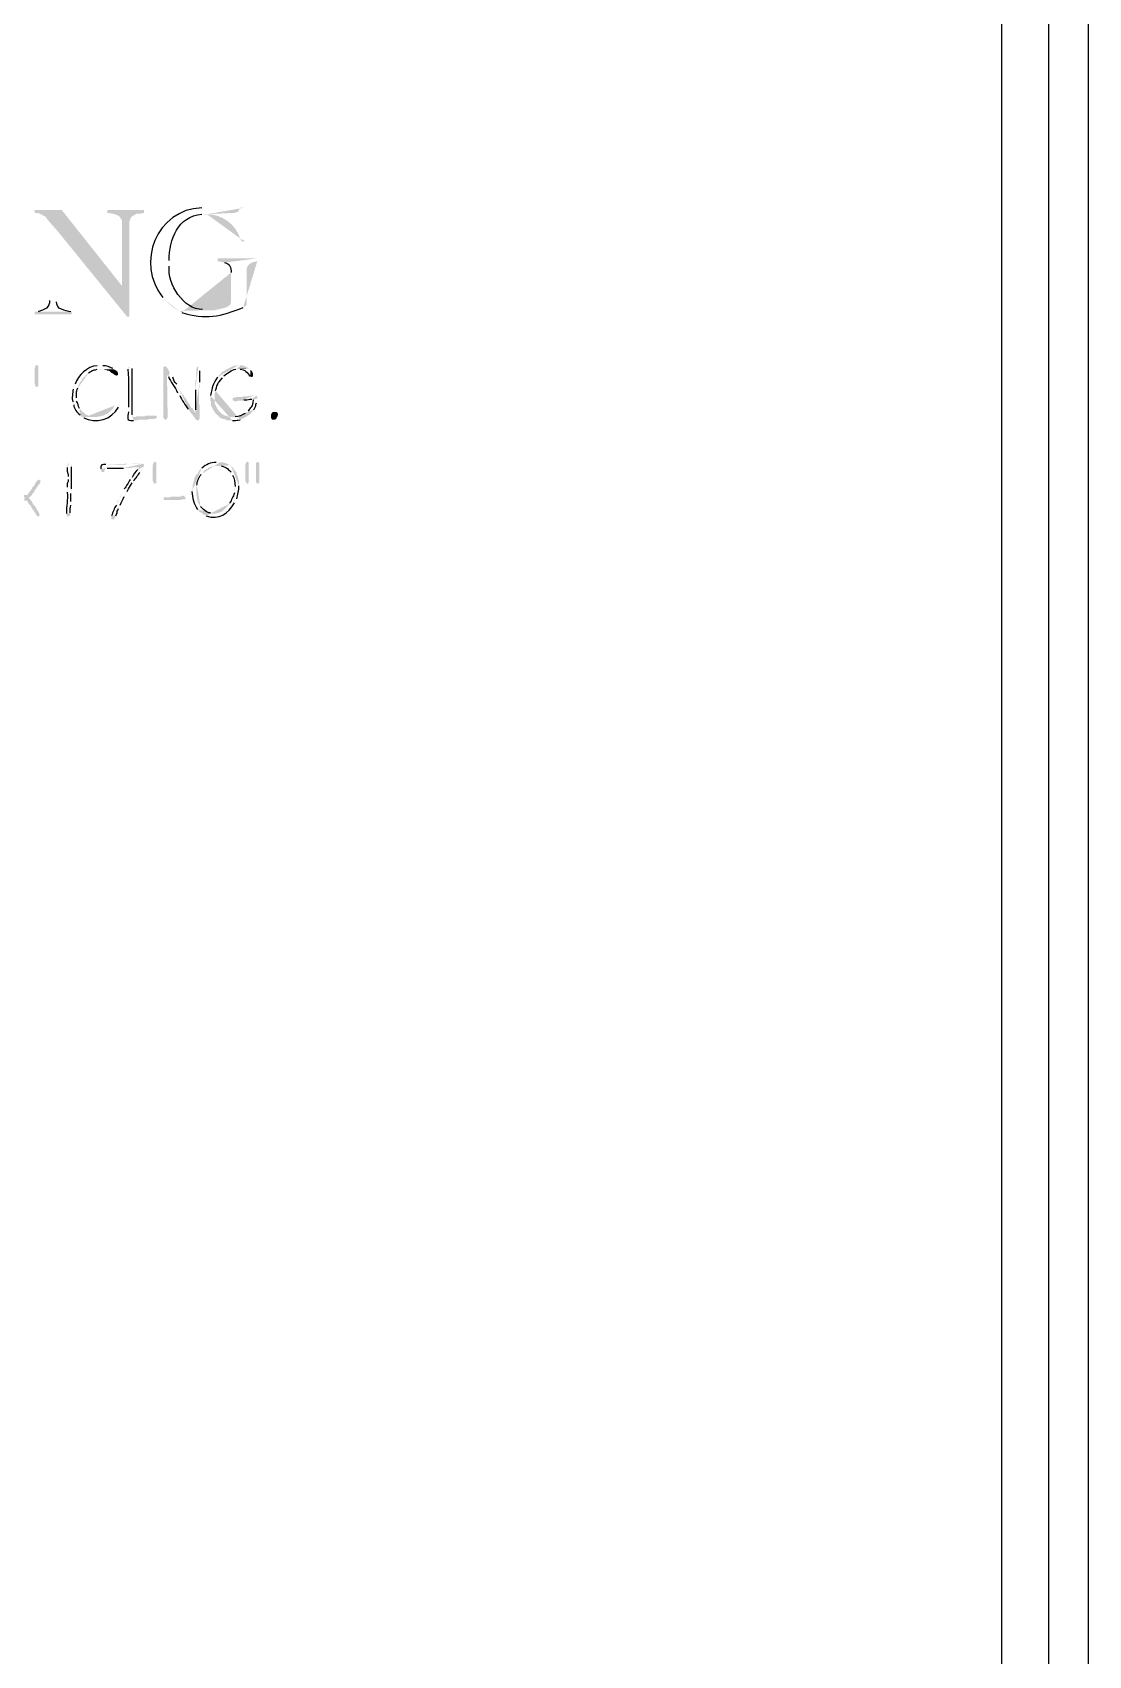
# Model space of a CAD drawing. Header units: inches. Extents: x -167 to 6071, y -6287 to -2731.
# Drawn here: x 1314.3 to 1393.4, y -5776.1 to -5654.4 of the extents above; entities that cross this region are included whole.
import ezdxf

# ---------------------------------------------------------------- set-up
doc = ezdxf.new("R2010")
doc.units = ezdxf.units.IN
doc.header["$LTSCALE"] = 96
doc.header["$MEASUREMENT"] = 0
doc.layers.add('PDF_Geometry', color=7, linetype='Continuous', true_color=0x4a4a4a)
doc.layers.add('PDF_Solid Fills', color=7, linetype='Continuous')

msp = doc.modelspace()

# ---------------------------------------------------------------- hatches: boundary and pattern name
at = {"layer": 'PDF_Solid Fills', "transparency": 33554559}
for points in [[(1316.44, -5667.72), (1314.41, -5667.72), (1314.41, -5667.94), (1314.57, -5667.94), (1314.78, -5667.99), (1315, -5668.1), (1315.16, -5668.2), (1315.21, -5668.2), (1315.32, -5668.36), (1315.53, -5668.63), (1316.06, -5669.22), (1321.34, -5675.72), (1320.97, -5673.43)], [(1322.62, -5667.72), (1319.85, -5667.72), (1319.85, -5667.94), (1319.9, -5667.94), (1320.44, -5668.04), (1320.6, -5668.1), (1320.76, -5668.2), (1320.86, -5668.36), (1320.97, -5668.52), (1320.97, -5673.43), (1321.34, -5675.72), (1321.5, -5675.72), (1321.5, -5668.63), (1321.56, -5668.47), (1321.61, -5668.31), (1321.72, -5668.2), (1321.88, -5668.1), (1322.09, -5667.99), (1322.36, -5667.99), (1322.62, -5667.94)], [(1314.68, -5679.62), (1314.68, -5680.95), (1314.57, -5681), (1314.46, -5680.95), (1314.46, -5680.84), (1314.41, -5680.79), (1314.41, -5679.62), (1314.46, -5679.46), (1314.46, -5679.4), (1314.57, -5679.35), (1314.68, -5679.4)], [(1320.33, -5679.67), (1319.32, -5679.67), (1319.58, -5679.67), (1319.69, -5679.72), (1319.8, -5679.72), (1319.85, -5679.78), (1319.96, -5679.78), (1320.06, -5679.83), (1320.17, -5679.94), (1320.28, -5679.99), (1320.33, -5680.04), (1320.44, -5680.1), (1320.54, -5680.15), (1320.65, -5680.1), (1320.65, -5679.94), (1320.6, -5679.83), (1320.54, -5679.78), (1320.44, -5679.72)], [(1324.17, -5679.46), (1324.06, -5679.51), (1324.06, -5683.3), (1324.12, -5683.4), (1324.22, -5683.46), (1324.33, -5683.4), (1324.33, -5683.35), (1324.38, -5683.24), (1324.33, -5680.04), (1324.54, -5679.94), (1324.49, -5679.83), (1324.44, -5679.72), (1324.38, -5679.62), (1324.33, -5679.56), (1324.28, -5679.46)], [(1332.33, -5683.46), (1332.22, -5683.46), (1332.17, -5683.4), (1332.12, -5683.3), (1332.12, -5683.08), (1332.17, -5682.98), (1332.28, -5682.87), (1332.54, -5682.87), (1332.6, -5682.92), (1332.65, -5683.03), (1332.65, -5683.08), (1332.6, -5683.24), (1332.54, -5683.3), (1332.54, -5683.35), (1332.44, -5683.46)], [(1323.37, -5683.14), (1322.73, -5683.14), (1322.68, -5683.19), (1322.09, -5683.19), (1321.98, -5683.24), (1321.72, -5683.24), (1323.58, -5683.24), (1323.53, -5683.14), (1323.48, -5683.14)], [(1323.53, -5686.87), (1323.53, -5688.2), (1323.42, -5688.26), (1323.32, -5688.2), (1323.32, -5688.1), (1323.26, -5688.04), (1323.26, -5686.87), (1323.32, -5686.71), (1323.32, -5686.66), (1323.42, -5686.6), (1323.53, -5686.66)], [(1330.36, -5686.6), (1330.25, -5686.66), (1330.25, -5686.71), (1330.2, -5686.87), (1330.2, -5688.04), (1330.25, -5688.1), (1330.25, -5688.2), (1330.36, -5688.26), (1330.46, -5688.2), (1330.46, -5686.66)], [(1331.1, -5686.6), (1331, -5686.71), (1331, -5688.1), (1331.05, -5688.2), (1331.1, -5688.26), (1331.21, -5688.2), (1331.26, -5688.15), (1331.26, -5686.76), (1331.21, -5686.66)], [(1314.73, -5687.94), (1314.68, -5687.99), (1314.62, -5687.99), (1314.57, -5688.1), (1314.46, -5688.2), (1314.41, -5688.36), (1314.36, -5688.42), (1314.25, -5688.52), (1314.2, -5688.63), (1314.14, -5688.74), (1314.04, -5688.84), (1313.98, -5688.95), (1313.93, -5689), (1313.88, -5689.11), (1313.56, -5689.11), (1313.66, -5689.32), (1313.66, -5689.38), (1313.56, -5689.48), (1313.82, -5689.54), (1313.88, -5689.59), (1313.98, -5689.8), (1314.09, -5689.86), (1314.2, -5690.07), (1314.25, -5690.18), (1314.36, -5690.28), (1314.41, -5690.39), (1314.52, -5690.55), (1314.57, -5690.66), (1314.62, -5690.71), (1314.73, -5690.71), (1314.78, -5690.6), (1314.78, -5690.55), (1314.73, -5690.44), (1314.68, -5690.34), (1314.57, -5690.18), (1314.57, -5690.12), (1314.52, -5690.07), (1314.46, -5689.96), (1314.41, -5689.91), (1314.3, -5689.8), (1314.2, -5689.59), (1314.09, -5689.43), (1313.98, -5689.32), (1314.09, -5689.22), (1314.2, -5689.11), (1314.25, -5689), (1314.36, -5688.9), (1314.41, -5688.79), (1314.46, -5688.68), (1314.52, -5688.63), (1314.57, -5688.52), (1314.62, -5688.47), (1314.68, -5688.36), (1314.78, -5688.26), (1314.84, -5688.15), (1314.84, -5687.99)], [(1325.56, -5689.16), (1325.45, -5689.16), (1325.34, -5689.22), (1324.65, -5689.22), (1324.54, -5689.27), (1324.12, -5689.27), (1324.06, -5689.38), (1324.12, -5689.48), (1325.4, -5689.48), (1325.45, -5689.43), (1325.61, -5689.43), (1325.72, -5689.38), (1325.72, -5689.32), (1325.66, -5689.22)]]:
    msp.add_hatch(color=256, dxfattribs=at).paths.add_polyline_path(points)
h = msp.add_hatch(color=256, dxfattribs=at)
h.paths.add_polyline_path([(1327.16, -5667.56), (1326.94, -5667.56)], flags=0)
h.paths.add_polyline_path([(1324.01, -5674.28), (1324.17, -5674.5), (1324.22, -5674.5)], flags=0)
h.paths.add_polyline_path([(1324.22, -5674.5, 0.080013), (1325.24, -5675.3)], flags=0)
h.paths.add_polyline_path([(1325.24, -5675.3), (1327.42, -5675.24), (1327.21, -5675.24), (1327, -5675.19)], flags=0)
h.paths.add_polyline_path([(1324.49, -5671.94), (1324.49, -5671.51)], flags=0)
h.paths.add_polyline_path([(1326.94, -5668.04), (1327.21, -5668.04), (1329.4, -5667.94), (1329.24, -5667.94)], flags=0)
h.paths.add_polyline_path([(1327.64, -5667.56, 0.007389), (1329.24, -5667.94)], flags=0)
h.paths.add_polyline_path([(1327.64, -5667.56), (1327.37, -5667.56)], flags=0)
h = msp.add_hatch(color=256, dxfattribs=at)
h.paths.add_polyline_path([(1330.09, -5667.56), (1329.82, -5667.56), (1329.72, -5667.78), (1329.61, -5667.88), (1329.4, -5667.94), (1327.21, -5668.04), (1327.32, -5668.04)], flags=0)
h.paths.add_polyline_path([(1329.82, -5669.86, 0.323369), (1327.32, -5668.04)], flags=0)
h.paths.add_polyline_path([(1329.82, -5669.86), (1329.93, -5670.07), (1330.2, -5670.07)], flags=0)
h = msp.add_hatch(color=256, dxfattribs=at)
h.paths.add_polyline_path([(1315.53, -5668.63), (1315.53, -5674.5)], flags=0)
h.paths.add_polyline_path([(1314.68, -5675.35), (1314.41, -5675.35), (1314.41, -5675.56), (1317.18, -5675.56), (1317.18, -5675.35), (1317.13, -5675.35)], flags=0)
h.paths.add_polyline_path([(1316.06, -5674.6), (1316.06, -5669.22)], flags=0)
h = msp.add_hatch(color=256, dxfattribs=at)
h.paths.add_polyline_path([(1331.1, -5671.35), (1328.12, -5671.35), (1328.12, -5671.56), (1328.65, -5671.67)], flags=0)
h.paths.add_polyline_path([(1329.13, -5672.42), (1329.13, -5674.66), (1329.08, -5674.82), (1328.86, -5674.98), (1328.6, -5675.08), (1328.33, -5675.14), (1328.12, -5675.19), (1327.9, -5675.24), (1327.42, -5675.24), (1325.24, -5675.3), (1325.45, -5675.4)], flags=0)
h.paths.add_polyline_path([(1330.04, -5675.03), (1330.3, -5674.87), (1330.3, -5672.1), (1330.41, -5671.88), (1330.52, -5671.78), (1330.68, -5671.67), (1331.1, -5671.56)], flags=0)
h = msp.add_hatch(color=256, dxfattribs=at)
h.paths.add_polyline_path([(1319.32, -5679.35), (1319.21, -5679.35), (1319.1, -5679.4)], flags=0)
h.paths.add_polyline_path([(1317.45, -5680.79), (1317.4, -5680.9), (1317.34, -5681), (1317.29, -5681.16)], flags=0)
h.paths.add_polyline_path([(1317.29, -5682.12), (1317.29, -5682.23), (1317.34, -5682.34)], flags=0)
h.paths.add_polyline_path([(1317.82, -5683.08), (1317.88, -5683.19), (1317.98, -5683.24), (1319, -5683.24), (1318.89, -5683.24), (1318.73, -5683.19), (1318.62, -5683.19), (1318.52, -5683.14), (1318.41, -5683.14), (1318.2, -5683.03), (1318.04, -5682.87), (1317.93, -5682.82), (1317.93, -5682.76), (1317.82, -5682.66), (1317.77, -5682.6)], flags=0)
h.paths.add_polyline_path([(1317.56, -5682.07), (1317.56, -5681.8)], flags=0)
h.paths.add_polyline_path([(1317.66, -5681.06), (1317.66, -5680.95), (1317.77, -5680.74), (1317.82, -5680.63), (1317.93, -5680.52), (1317.98, -5680.42), (1318.04, -5680.31), (1318.09, -5680.26), (1318.2, -5680.2), (1318.25, -5680.1), (1318.36, -5679.99), (1318.46, -5679.94)], flags=0)
h.paths.add_polyline_path([(1319.1, -5679.67), (1320.33, -5679.67), (1320.28, -5679.62)], flags=0)
h.paths.add_polyline_path([(1319.53, -5679.4), (1319.42, -5679.35)], flags=0)
h = msp.add_hatch(color=256, dxfattribs=at)
h.paths.add_polyline_path([(1321.56, -5679.46), (1321.45, -5679.51), (1321.4, -5679.67)], flags=0)
h.paths.add_polyline_path([(1321.45, -5682.5), (1321.45, -5682.87)], flags=0)
h.paths.add_polyline_path([(1321.82, -5683.51), (1322.04, -5683.51), (1322.2, -5683.46), (1322.89, -5683.46), (1323, -5683.4), (1323.37, -5683.4), (1323.48, -5683.35), (1323.53, -5683.35), (1323.58, -5683.24), (1321.72, -5683.24), (1321.72, -5683.08)], flags=0)
h.paths.add_polyline_path([(1321.72, -5679.62), (1321.66, -5679.51)], flags=0)
h = msp.add_hatch(color=256, dxfattribs=at)
h.paths.add_polyline_path([(1324.54, -5679.94), (1324.33, -5680.04), (1324.33, -5680.1), (1324.44, -5680.2)], flags=0)
h.paths.add_polyline_path([(1325.13, -5681.43), (1325.18, -5681.54), (1325.29, -5681.64)], flags=0)
h.paths.add_polyline_path([(1325.93, -5682.66), (1326.04, -5682.82), (1326.14, -5682.98), (1326.46, -5682.98), (1326.41, -5682.87), (1326.36, -5682.82), (1326.3, -5682.71), (1326.25, -5682.6), (1326.14, -5682.55), (1326.09, -5682.44), (1325.98, -5682.23), (1325.88, -5682.12), (1325.77, -5681.91), (1325.66, -5681.8), (1325.56, -5681.59), (1325.5, -5681.59), (1325.4, -5681.38), (1325.34, -5681.32), (1325.29, -5681.22), (1325.18, -5681), (1325.08, -5680.79)], flags=0)
h.paths.add_polyline_path([(1324.76, -5680.26), (1324.7, -5680.15), (1324.65, -5680.04)], flags=0)
h = msp.add_hatch(color=256, dxfattribs=at)
h.paths.add_polyline_path([(1326.68, -5679.46), (1326.57, -5679.51), (1326.52, -5679.67), (1326.52, -5680.47), (1326.46, -5680.52), (1326.46, -5681.22)], flags=0)
h.paths.add_polyline_path([(1326.46, -5682.71), (1326.46, -5682.98), (1326.14, -5682.98), (1326.25, -5683.08), (1326.3, -5683.19), (1326.41, -5683.3), (1326.46, -5683.4), (1326.52, -5683.46), (1326.57, -5683.51), (1326.62, -5683.51), (1326.73, -5683.46), (1326.78, -5683.35), (1326.78, -5682.39), (1326.73, -5682.28), (1326.73, -5681.11), (1326.78, -5681), (1326.78, -5680.63)], flags=0)
h.paths.add_polyline_path([(1326.78, -5679.78), (1326.78, -5679.51)], flags=0)
h = msp.add_hatch(color=256, dxfattribs=at)
h.paths.add_polyline_path([(1329.72, -5679.35), (1329.66, -5679.35), (1329.56, -5679.4), (1329.34, -5679.4), (1329.24, -5679.46), (1329.13, -5679.51), (1329.02, -5679.56), (1328.92, -5679.62), (1328.81, -5679.67), (1328.76, -5679.67), (1328.65, -5679.78), (1328.44, -5679.88), (1328.38, -5679.99), (1328.12, -5680.26)], flags=0)
h.paths.add_polyline_path([(1327.58, -5681.64), (1327.58, -5682.02), (1327.64, -5682.12), (1327.64, -5682.39), (1327.69, -5682.5), (1327.74, -5682.6), (1327.8, -5682.71), (1327.85, -5682.82), (1327.9, -5682.87), (1327.96, -5682.98), (1328.06, -5683.08), (1328.17, -5683.14), (1328.22, -5683.24), (1328.54, -5683.4), (1328.65, -5683.4), (1328.76, -5683.46), (1328.86, -5683.51), (1329.24, -5683.51)], flags=0)
h.paths.add_polyline_path([(1329.82, -5683.46), (1329.93, -5683.4), (1330.04, -5683.35), (1330.14, -5683.3), (1330.25, -5683.24), (1328.97, -5683.24), (1328.86, -5683.19), (1328.76, -5683.14), (1328.65, -5683.14), (1328.44, -5683.03), (1328.38, -5682.92), (1328.28, -5682.87), (1328.22, -5682.82), (1328.17, -5682.71), (1328.12, -5682.66), (1328.06, -5682.55), (1328.01, -5682.44), (1327.96, -5682.34), (1327.9, -5682.23), (1327.9, -5681.48), (1327.96, -5681.38), (1327.96, -5681.27)], flags=0)
h.paths.add_polyline_path([(1328.49, -5680.31), (1328.54, -5680.26), (1328.6, -5680.15)], flags=0)
h.paths.add_polyline_path([(1329.5, -5679.67), (1329.61, -5679.67), (1329.72, -5679.62), (1330.46, -5679.62), (1330.41, -5679.56), (1330.09, -5679.4), (1329.98, -5679.4), (1329.88, -5679.35)], flags=0)
h = msp.add_hatch(color=256, dxfattribs=at)
h.paths.add_polyline_path([(1330.46, -5679.62), (1329.72, -5679.62), (1329.82, -5679.67)], flags=0)
h.paths.add_polyline_path([(1330.57, -5680.2), (1330.68, -5680.26), (1330.78, -5680.2), (1330.78, -5679.99), (1330.73, -5679.88), (1330.68, -5679.78), (1330.57, -5679.72)], flags=0)
h = msp.add_hatch(color=256, dxfattribs=at)
h.paths.add_polyline_path([(1330.94, -5681.59), (1330.36, -5681.7), (1330.09, -5681.7), (1329.98, -5681.75), (1329.5, -5681.75), (1329.4, -5681.8), (1329.29, -5681.8), (1329.24, -5681.91), (1329.29, -5682.02), (1329.34, -5682.02), (1329.45, -5682.07), (1329.56, -5682.07), (1329.66, -5682.02), (1329.98, -5682.02), (1330.09, -5681.96)], flags=0)
h.paths.add_polyline_path([(1330.68, -5681.91), (1330.78, -5681.91), (1331.1, -5681.86), (1331.1, -5681.75), (1331.05, -5681.64)], flags=0)
h = msp.add_hatch(color=256, dxfattribs=at)
h.paths.add_polyline_path([(1320.54, -5682.34), (1320.44, -5682.39), (1320.33, -5682.5), (1320.28, -5682.6), (1320.22, -5682.71), (1320.12, -5682.76), (1320.12, -5682.82), (1320.01, -5682.87), (1319.9, -5682.98), (1319.8, -5683.03), (1319.69, -5683.08), (1319.58, -5683.14), (1319.48, -5683.14), (1319.37, -5683.19), (1319.26, -5683.19), (1319.1, -5683.24), (1317.98, -5683.24), (1318.09, -5683.3)], flags=0)
h.paths.add_polyline_path([(1320.7, -5682.5), (1320.65, -5682.39)], flags=0)
h = msp.add_hatch(color=256, dxfattribs=at)
h.paths.add_polyline_path([(1331.1, -5681.86), (1330.78, -5681.91), (1330.78, -5681.96)], flags=0)
h.paths.add_polyline_path([(1330.41, -5682.82), (1330.3, -5682.87), (1330.3, -5682.92), (1330.2, -5682.98)], flags=0)
h.paths.add_polyline_path([(1329.45, -5683.24), (1329.29, -5683.24), (1330.25, -5683.24), (1330.36, -5683.19), (1330.41, -5683.14), (1330.52, -5683.08), (1330.62, -5682.98), (1330.68, -5682.87), (1330.78, -5682.82), (1330.84, -5682.71)], flags=0)
h.paths.add_polyline_path([(1331.05, -5682.18), (1331.1, -5682.07), (1331.1, -5681.96)], flags=0)
h = msp.add_hatch(color=256, dxfattribs=at)
h.paths.add_polyline_path([(1317.02, -5686.71), (1316.92, -5686.76), (1316.86, -5686.92), (1316.86, -5687.03)], flags=0)
h.paths.add_polyline_path([(1316.92, -5687.72), (1316.92, -5687.94)], flags=0)
h.paths.add_polyline_path([(1316.86, -5688.52), (1316.86, -5688.9)], flags=0)
h.paths.add_polyline_path([(1316.81, -5690.5), (1316.81, -5690.66), (1316.92, -5690.71), (1317.02, -5690.66), (1317.08, -5690.6), (1317.08, -5690.44)], flags=0)
h.paths.add_polyline_path([(1317.13, -5689.86), (1317.13, -5689.59)], flags=0)
h.paths.add_polyline_path([(1317.13, -5689), (1317.13, -5688.74), (1317.18, -5688.63)], flags=0)
h.paths.add_polyline_path([(1317.18, -5686.98), (1317.18, -5686.87), (1317.13, -5686.76)], flags=0)
h = msp.add_hatch(color=256, dxfattribs=at)
h.paths.add_polyline_path([(1322.41, -5686.71), (1322.25, -5686.71), (1322.14, -5686.76), (1321.34, -5686.76), (1321.24, -5686.82), (1319.74, -5686.82)], flags=0)
h.paths.add_polyline_path([(1319.37, -5687.14), (1319.37, -5687.24), (1319.42, -5687.3), (1319.42, -5687.35), (1319.53, -5687.4), (1319.64, -5687.35), (1319.64, -5687.3), (1319.69, -5687.19), (1319.69, -5687.14), (1319.64, -5687.08), (1319.85, -5687.08)], flags=0)
h.paths.add_polyline_path([(1321.08, -5687.08), (1321.61, -5687.08), (1321.72, -5687.03), (1322.25, -5687.03), (1322.57, -5686.98), (1322.62, -5686.92), (1322.62, -5686.87), (1322.57, -5686.76), (1322.52, -5686.76)], flags=0)
h = msp.add_hatch(color=256, dxfattribs=at)
h.paths.add_polyline_path([(1322.57, -5686.98), (1322.25, -5687.03), (1322.2, -5687.08), (1322.14, -5687.19)], flags=0)
h.paths.add_polyline_path([(1321.72, -5687.78), (1321.66, -5687.88), (1321.56, -5687.94)], flags=0)
h.paths.add_polyline_path([(1321.13, -5688.63), (1321.08, -5688.74), (1320.97, -5688.95), (1320.92, -5689.06), (1320.86, -5689.16), (1320.81, -5689.22), (1320.81, -5689.27), (1320.76, -5689.38), (1320.7, -5689.48), (1320.6, -5689.59), (1320.6, -5689.75), (1320.54, -5689.86)], flags=0)
h.paths.add_polyline_path([(1320.17, -5690.66), (1320.17, -5690.92), (1320.38, -5690.92), (1320.38, -5690.87), (1320.49, -5690.71), (1320.49, -5690.66)], flags=0)
h.paths.add_polyline_path([(1320.7, -5690.12), (1320.76, -5689.96), (1320.81, -5689.86)], flags=0)
h.paths.add_polyline_path([(1321.13, -5689.22), (1321.18, -5689.11), (1321.29, -5688.9), (1321.34, -5688.84)], flags=0)
h.paths.add_polyline_path([(1321.72, -5688.2), (1321.77, -5688.15), (1321.82, -5688.04)], flags=0)
h.paths.add_polyline_path([(1322.3, -5687.4), (1322.41, -5687.3), (1322.46, -5687.14), (1322.52, -5687.08)], flags=0)
h = msp.add_hatch(color=256, dxfattribs=at)
h.paths.add_polyline_path([(1328.17, -5686.6), (1328.01, -5686.66)], flags=0)
h.paths.add_polyline_path([(1326.94, -5687.08), (1326.84, -5687.14), (1326.84, -5687.19), (1326.73, -5687.3), (1326.68, -5687.4), (1326.62, -5687.51), (1326.52, -5687.56), (1326.41, -5687.78), (1326.36, -5687.94), (1326.36, -5688.04), (1326.3, -5688.15), (1326.3, -5688.26), (1326.25, -5688.36), (1326.25, -5688.63), (1326.2, -5688.74), (1326.2, -5688.84)], flags=0)
h.paths.add_polyline_path([(1326.62, -5690.18), (1326.73, -5690.28), (1326.73, -5690.34), (1326.84, -5690.39), (1326.94, -5690.44), (1327.05, -5690.55), (1327.85, -5690.5), (1327.69, -5690.5), (1327.58, -5690.44)], flags=0)
h.paths.add_polyline_path([(1326.84, -5689.96), (1326.78, -5689.86), (1326.73, -5689.8), (1326.68, -5689.7), (1326.62, -5689.59), (1326.62, -5689.48), (1326.57, -5689.38), (1326.57, -5689.22), (1326.52, -5689.11), (1326.52, -5688.52), (1326.57, -5688.36)], flags=0)
h.paths.add_polyline_path([(1326.89, -5687.56), (1327, -5687.46), (1327.1, -5687.35), (1327.16, -5687.24), (1327.26, -5687.19), (1327.37, -5687.14), (1327.42, -5687.08), (1327.53, -5687.03), (1327.64, -5686.98), (1327.74, -5686.98), (1327.9, -5686.92), (1328.12, -5686.92), (1329.02, -5686.87), (1328.97, -5686.82), (1328.86, -5686.76), (1328.76, -5686.71), (1328.65, -5686.71), (1328.54, -5686.66), (1328.28, -5686.66)], flags=0)
h = msp.add_hatch(color=256, dxfattribs=at)
h.paths.add_polyline_path([(1329.02, -5686.87), (1328.12, -5686.92), (1328.38, -5686.92)], flags=0)
h.paths.add_polyline_path([(1329.13, -5687.4), (1329.18, -5687.51), (1329.24, -5687.62)], flags=0)
h.paths.add_polyline_path([(1329.45, -5688.47), (1329.4, -5688.58), (1329.4, -5688.95)], flags=0)
h.paths.add_polyline_path([(1329.02, -5689.75), (1328.97, -5689.86), (1328.86, -5689.91), (1328.81, -5690.02), (1328.7, -5690.12), (1328.6, -5690.18), (1328.54, -5690.28), (1328.44, -5690.34), (1328.33, -5690.39), (1328.17, -5690.44), (1328.06, -5690.44), (1327.96, -5690.5), (1327.85, -5690.5), (1327.05, -5690.55), (1327.16, -5690.6), (1327.26, -5690.66)], flags=0)
h.paths.add_polyline_path([(1329.4, -5689.7), (1329.45, -5689.59), (1329.56, -5689.38)], flags=0)
h.paths.add_polyline_path([(1329.72, -5688.42), (1329.72, -5688.04), (1329.66, -5687.88), (1329.66, -5687.78), (1329.56, -5687.56), (1329.56, -5687.46), (1329.5, -5687.35), (1329.34, -5687.19), (1329.29, -5687.08), (1329.24, -5687.03), (1329.13, -5686.92)], flags=0)

# ---------------------------------------------------------------- linework, layer by layer
at = {"layer": 'PDF_Geometry', "color": 7}
msp.add_lwpolyline([(1213.93, -5829.06), (1320.92, -5829.06), (1320.92, -5785.59), (1324.44, -5785.59), (1324.44, -5818.6), (1386.89, -5818.6), (1386.89, -5581.11), (1242.94, -5581.11)], dxfattribs=at)
msp.add_lwpolyline([(1391.9, -5581.11), (1390.41, -5581.11), (1390.41, -6048.58), (1393.4, -6048.58), (1393.4, -5581.11)], close=True, dxfattribs=at)
at = {"layer": 'PDF_Geometry'}
for points in [[(1326.94, -5667.56), (1323.54, -5667.66), (1321.96, -5671.73), (1324.01, -5674.28)], [(1324.49, -5671.51), (1324.49, -5669.94), (1325.15, -5668.19), (1326.94, -5668.04)], [(1327, -5675.19), (1325.54, -5675.18), (1324.37, -5673.28), (1324.49, -5671.94)], [(1328.65, -5671.67), (1329.05, -5671.76), (1329.16, -5672.04), (1329.13, -5672.42)], [(1315.53, -5674.5), (1315.57, -5675.04), (1315.14, -5675.22), (1314.68, -5675.35)], [(1317.13, -5675.35), (1316.73, -5675.29), (1315.98, -5675.18), (1316.06, -5674.6)], [(1325.45, -5675.4), (1327.19, -5675.99), (1328.38, -5675.72), (1330.04, -5675.03)], [(1319.1, -5679.4), (1318.35, -5679.45), (1317.69, -5680.1), (1317.45, -5680.79)], [(1318.46, -5679.94), (1318.86, -5679.69), (1318.67, -5679.78), (1319.1, -5679.67)], [(1320.28, -5679.62), (1320.07, -5679.5), (1319.77, -5679.37), (1319.53, -5679.4)], [(1321.4, -5679.67), (1321.5, -5680.55), (1321.43, -5681.58), (1321.45, -5682.5)], [(1321.72, -5683.08), (1321.72, -5681.93), (1321.72, -5680.77), (1321.72, -5679.62)], [(1324.44, -5680.2), (1324.58, -5680.64), (1324.95, -5681.01), (1325.13, -5681.43)], [(1325.08, -5680.79), (1324.87, -5680.61), (1324.84, -5680.51), (1324.76, -5680.26)], [(1326.78, -5680.63), (1326.78, -5680.34), (1326.78, -5680.06), (1326.78, -5679.78)], [(1328.12, -5680.26), (1327.7, -5680.88), (1327.77, -5680.94), (1327.58, -5681.64)], [(1327.96, -5681.27), (1328.19, -5680.61), (1328.02, -5680.88), (1328.49, -5680.31)], [(1328.6, -5680.15), (1328.86, -5679.96), (1329.16, -5679.71), (1329.5, -5679.67)], [(1329.82, -5679.67), (1330.15, -5679.67), (1330.39, -5679.95), (1330.57, -5680.2)], [(1317.29, -5681.16), (1317.29, -5681.47), (1317.15, -5681.82), (1317.29, -5682.12)], [(1317.56, -5681.8), (1317.57, -5681.34), (1317.49, -5681.48), (1317.66, -5681.06)], [(1325.29, -5681.64), (1325.44, -5681.94), (1325.71, -5682.42), (1325.93, -5682.66)], [(1326.46, -5681.22), (1326.46, -5681.71), (1326.46, -5682.21), (1326.46, -5682.71)], [(1317.34, -5682.34), (1317.37, -5682.64), (1317.58, -5682.93), (1317.82, -5683.08)], [(1317.77, -5682.6), (1317.53, -5682.18), (1317.79, -5682.49), (1317.56, -5682.07)], [(1318.09, -5683.3), (1318.97, -5683.8), (1320.21, -5683.45), (1320.7, -5682.5)], [(1321.45, -5682.87), (1321.4, -5683.26), (1321.23, -5683.59), (1321.82, -5683.51)], [(1330.09, -5681.96), (1330.48, -5681.99), (1330.42, -5681.91), (1330.68, -5681.91)], [(1330.78, -5681.96), (1330.71, -5682.57), (1330.68, -5682.41), (1330.41, -5682.82)], [(1330.84, -5682.71), (1331.03, -5682.38), (1330.95, -5682.41), (1331.05, -5682.18)], [(1329.24, -5683.51), (1329.7, -5683.54), (1329.54, -5683.47), (1329.82, -5683.46)], [(1330.2, -5682.98), (1329.95, -5683.1), (1329.73, -5683.23), (1329.45, -5683.24)], [(1316.86, -5687.03), (1316.82, -5687.59), (1316.94, -5687.33), (1316.92, -5687.72)], [(1317.18, -5688.63), (1317.18, -5688.08), (1317.18, -5687.53), (1317.18, -5686.98)], [(1319.74, -5686.82), (1319.49, -5686.8), (1319.34, -5686.8), (1319.37, -5687.14)], [(1319.85, -5687.08), (1320.26, -5687.08), (1320.67, -5687.08), (1321.08, -5687.08)], [(1322.14, -5687.19), (1322.02, -5687.29), (1321.77, -5687.63), (1321.72, -5687.78)], [(1321.82, -5688.04), (1322.01, -5687.85), (1322.15, -5687.62), (1322.3, -5687.4)], [(1326.57, -5688.36), (1326.59, -5688.08), (1326.71, -5687.79), (1326.89, -5687.56)], [(1328.01, -5686.66), (1327.59, -5686.65), (1327.26, -5686.81), (1326.94, -5687.08)], [(1328.38, -5686.92), (1328.91, -5687.09), (1328.73, -5687.01), (1329.13, -5687.4)], [(1329.24, -5687.62), (1329.42, -5687.91), (1329.41, -5688.11), (1329.45, -5688.47)], [(1316.86, -5688.9), (1316.9, -5689.52), (1316.78, -5689.87), (1316.81, -5690.5)], [(1316.92, -5687.94), (1316.94, -5688.27), (1316.83, -5688.01), (1316.86, -5688.52)], [(1321.56, -5687.94), (1321.43, -5688.13), (1321.29, -5688.49), (1321.13, -5688.63)], [(1321.34, -5688.84), (1321.51, -5688.5), (1321.51, -5688.5), (1321.72, -5688.2)], [(1326.2, -5688.84), (1326.26, -5689.33), (1326.31, -5689.76), (1326.62, -5690.18)], [(1329.4, -5688.95), (1329.27, -5689.23), (1329.18, -5689.46), (1329.02, -5689.75)], [(1329.56, -5689.38), (1329.61, -5689.08), (1329.75, -5688.76), (1329.72, -5688.42)], [(1317.08, -5690.44), (1317.05, -5689.98), (1317.11, -5690.14), (1317.13, -5689.86)], [(1317.13, -5689.59), (1317.13, -5689.39), (1317.13, -5689.2), (1317.13, -5689)], [(1320.54, -5689.86), (1320.38, -5690.11), (1320.28, -5690.37), (1320.17, -5690.66)], [(1320.49, -5690.66), (1320.73, -5690.24), (1320.47, -5690.54), (1320.7, -5690.12)], [(1320.81, -5689.86), (1320.92, -5689.64), (1321.02, -5689.43), (1321.13, -5689.22)], [(1327.58, -5690.44), (1327.28, -5690.44), (1327.03, -5690.16), (1326.84, -5689.96)], [(1327.26, -5690.66), (1328.26, -5691.02), (1328.89, -5690.5), (1329.4, -5689.7)]]:
    msp.add_open_spline(points, degree=3, dxfattribs=at)

doc.saveas('drawing.dxf')
